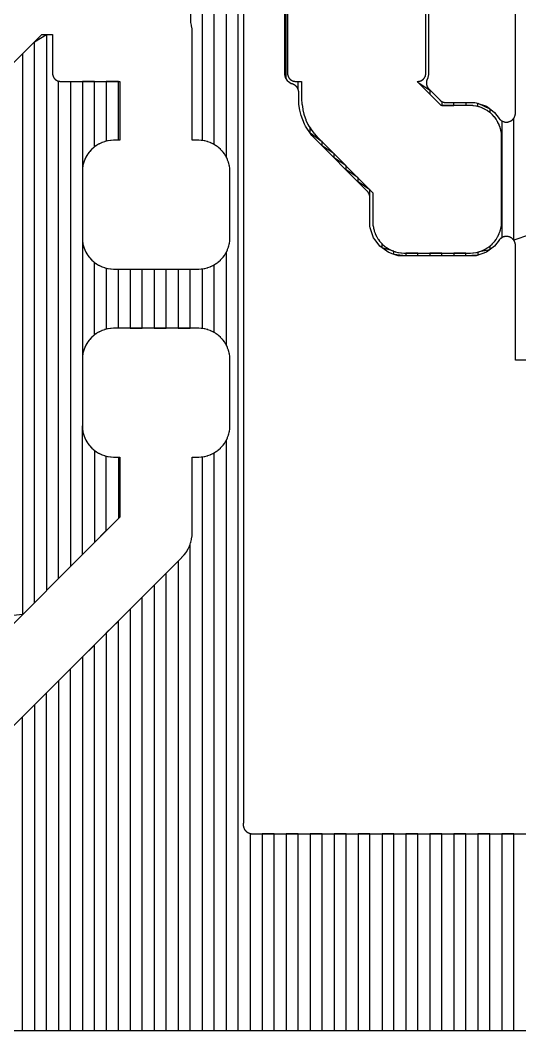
# Model space of a CAD drawing. Header units: metres. Extents: x 141.4 to 191.3, y -114.8 to -61.9.
# Drawn here: x 156.8 to 162.11, y -98.98 to -88.22 of the extents above; entities that cross this region are included whole.
import ezdxf

# ---------------------------------------------------------------- set-up
doc = ezdxf.new("R2010")
doc.units = ezdxf.units.M

msp = doc.modelspace()

# ---------------------------------------------------------------- linework, layer by layer
for points in [[(161.141, -87.179), (161.141, -88.801), (161.134, -88.835), (161.133, -88.837), (161.132, -88.839), (161.131, -88.84), (161.13, -88.842), (161.129, -88.844), (161.128, -88.846), (161.127, -88.848), (161.126, -88.85), (161.125, -88.852), (161.124, -88.853), (161.124, -88.855), (161.123, -88.857), (161.122, -88.859), (161.121, -88.866), (161.12, -88.868), (161.119, -88.87), (161.119, -88.872), (161.118, -88.874), (161.118, -88.876), (161.118, -88.878), (161.117, -88.88), (161.117, -88.882), (161.117, -88.884), (161.117, -88.886), (161.117, -88.888), (161.117, -88.89), (161.117, -88.893), (161.117, -88.895), (161.117, -88.897), (161.117, -88.899), (161.117, -88.901), (161.118, -88.903), (161.118, -88.905), (161.118, -88.907), (161.119, -88.909), (161.119, -88.911), (161.12, -88.913), (161.121, -88.915), (161.121, -88.917), (161.122, -88.919), (161.123, -88.921), (161.123, -88.923), (161.127, -88.931), (161.128, -88.933), (161.128, -88.935), (161.129, -88.937), (161.13, -88.939), (161.131, -88.94), (161.132, -88.942), (161.133, -88.944), (161.135, -88.946), (161.136, -88.948), (161.137, -88.949), (161.138, -88.951), (161.14, -88.952), (161.141, -88.954), (161.142, -88.956), (161.144, -88.957), (161.145, -88.959), (161.259, -89.072), (161.26, -89.074), (161.262, -89.075), (161.263, -89.076), (161.265, -89.078), (161.266, -89.079), (161.268, -89.08), (161.27, -89.082), (161.272, -89.083), (161.273, -89.084), (161.275, -89.085), (161.277, -89.086), (161.279, -89.087), (161.281, -89.088), (161.282, -89.089), (161.284, -89.09), (161.286, -89.091), (161.294, -89.094), (161.296, -89.095), (161.298, -89.096), (161.3, -89.096), (161.302, -89.097), (161.304, -89.097), (161.306, -89.098), (161.308, -89.098), (161.31, -89.099), (161.312, -89.099), (161.314, -89.1), (161.317, -89.1), (161.319, -89.1), (161.321, -89.1), (161.323, -89.1), (161.325, -89.1), (161.327, -89.1), (161.632, -89.1), (161.648, -89.102), (161.755, -89.139), (161.784, -89.161), (161.843, -89.205), (161.868, -89.238), (161.891, -89.269), (161.891, -89.269), (161.892, -89.271), (161.893, -89.272), (161.895, -89.274), (161.896, -89.275), (161.897, -89.277), (161.899, -89.278), (161.9, -89.28), (161.902, -89.281), (161.903, -89.283), (161.905, -89.284), (161.906, -89.285), (161.908, -89.287), (161.91, -89.288), (161.911, -89.289), (161.913, -89.29), (161.915, -89.292), (161.917, -89.293), (161.918, -89.294), (161.92, -89.295), (161.922, -89.296), (161.924, -89.297), (161.926, -89.298), (161.928, -89.298), (161.936, -89.302), (161.938, -89.302), (161.94, -89.303), (161.942, -89.304), (161.944, -89.305), (161.946, -89.305), (161.948, -89.306), (161.95, -89.306), (161.952, -89.307), (161.954, -89.307), (161.956, -89.307), (161.958, -89.308), (161.96, -89.308), (161.962, -89.308), (161.964, -89.308), (161.966, -89.308), (161.969, -89.308), (161.971, -89.308), (161.973, -89.308), (161.975, -89.308), (161.977, -89.308), (161.979, -89.308), (161.981, -89.307), (161.983, -89.307), (161.985, -89.307), (161.987, -89.306), (161.989, -89.306), (161.991, -89.305), (161.993, -89.305), (161.995, -89.304), (161.997, -89.303), (161.999, -89.302), (162.001, -89.302), (162.009, -89.298), (162.011, -89.298), (162.013, -89.297), (162.015, -89.296), (162.017, -89.295), (162.019, -89.294), (162.02, -89.293), (162.022, -89.292), (162.024, -89.29), (162.026, -89.289), (162.027, -89.288), (162.029, -89.287), (162.031, -89.286), (162.032, -89.284), (162.034, -89.283), (162.035, -89.281), (162.037, -89.28), (162.038, -89.278), (162.04, -89.277), (162.041, -89.275), (162.042, -89.274), (162.044, -89.272), (162.045, -89.27), (162.046, -89.269), (162.047, -89.267), (162.048, -89.265), (162.05, -89.264), (162.051, -89.262), (162.052, -89.26), (162.053, -89.258), (162.053, -89.256), (162.054, -89.254), (162.055, -89.252), (162.059, -89.244), (162.059, -89.242), (162.06, -89.24), (162.061, -89.238), (162.061, -89.236), (162.062, -89.234), (162.062, -89.232), (162.063, -89.23), (162.063, -89.228), (162.064, -89.226), (162.064, -89.224), (162.064, -89.222), (162.065, -89.22), (162.065, -89.218), (162.065, -89.216), (162.065, -89.214), (162.065, -89.212), (162.065, -84.174)], [(158.86, -89.546), (158.86, -86.498), (158.732, -86.497), (158.732, -89.504)], [(159.242, -96.876), (159.242, -98.975), (159.115, -98.975), (159.115, -86.498), (158.987, -86.498), (158.987, -89.677)], [(159.171, -86.499), (159.171, -96.759), (159.171, -96.759), (159.171, -96.761), (159.17, -96.763), (159.17, -96.765), (159.169, -96.768), (159.169, -96.77), (159.169, -96.772), (159.168, -96.774), (159.168, -96.776), (159.168, -96.778), (159.168, -96.78), (159.168, -96.782), (159.168, -96.784), (159.168, -96.786), (159.168, -96.788), (159.168, -96.79), (159.169, -96.792), (159.169, -96.795), (159.169, -96.797), (159.17, -96.799), (159.17, -96.801), (159.171, -96.803), (159.171, -96.805), (159.172, -96.807), (159.172, -96.809), (159.173, -96.811), (159.174, -96.813), (159.174, -96.815), (159.178, -96.823), (159.179, -96.825), (159.18, -96.827), (159.18, -96.828), (159.181, -96.83), (159.182, -96.832), (159.183, -96.834), (159.185, -96.836), (159.186, -96.837), (159.187, -96.839), (159.188, -96.841), (159.189, -96.842), (159.191, -96.844), (159.192, -96.846), (159.193, -96.847), (159.195, -96.849), (159.196, -96.85), (159.198, -96.852), (159.199, -96.853), (159.201, -96.855), (159.202, -96.856), (159.204, -96.857), (159.206, -96.858), (159.207, -96.86), (159.209, -96.861), (159.211, -96.862), (159.213, -96.863), (159.214, -96.864), (159.216, -96.865), (159.218, -96.866), (159.22, -96.867), (159.222, -96.868), (159.224, -96.869), (159.232, -96.872), (159.234, -96.873), (159.236, -96.874), (159.238, -96.874), (159.24, -96.875), (159.242, -96.875), (159.244, -96.876), (159.246, -96.876), (159.248, -96.877), (159.25, -96.877), (159.252, -96.878), (159.254, -96.878), (159.256, -96.878), (159.258, -96.878), (159.26, -96.878), (159.262, -96.879), (159.265, -96.879), (174.154, -96.879)], [(156.197, -89.204), (157.026, -88.375), (157.141, -88.375), (157.141, -88.79), (157.141, -88.792), (157.141, -88.794), (157.141, -88.796), (157.141, -88.798), (157.141, -88.8), (157.141, -88.802), (157.142, -88.805), (157.142, -88.807), (157.143, -88.809), (157.143, -88.811), (157.144, -88.813), (157.144, -88.815), (157.145, -88.817), (157.145, -88.819), (157.146, -88.821), (157.147, -88.823), (157.148, -88.824), (157.149, -88.826), (157.15, -88.828), (157.151, -88.83), (157.152, -88.832), (157.153, -88.834), (157.154, -88.835), (157.155, -88.837), (157.156, -88.839), (157.157, -88.841), (157.158, -88.842), (157.16, -88.844), (157.161, -88.846), (157.163, -88.847), (157.164, -88.849), (157.165, -88.85), (157.167, -88.852), (157.168, -88.853), (157.17, -88.854), (157.172, -88.856), (157.173, -88.857), (157.175, -88.858), (157.177, -88.859), (157.178, -88.861), (157.18, -88.862), (157.182, -88.863), (157.184, -88.864), (157.185, -88.865), (157.187, -88.866), (157.189, -88.867), (157.191, -88.868), (157.193, -88.869), (157.195, -88.869), (157.197, -88.87), (157.199, -88.871), (157.201, -88.871), (157.203, -88.872), (157.205, -88.872), (157.207, -88.873), (157.209, -88.873), (157.211, -88.874), (157.213, -88.874), (157.215, -88.874), (157.217, -88.875), (157.219, -88.875), (157.221, -88.875), (157.223, -88.875), (157.226, -88.875), (157.857, -88.875), (157.857, -89.501), (157.792, -89.501), (157.79, -89.501), (157.788, -89.501), (157.763, -89.502), (157.761, -89.502), (157.759, -89.503), (157.757, -89.503), (157.755, -89.503), (157.731, -89.507), (157.729, -89.507), (157.727, -89.507), (157.725, -89.508), (157.723, -89.508), (157.699, -89.514), (157.697, -89.515), (157.695, -89.515), (157.693, -89.516), (157.691, -89.517), (157.668, -89.525), (157.666, -89.526), (157.664, -89.527), (157.662, -89.527), (157.66, -89.528), (157.638, -89.539), (157.636, -89.54), (157.634, -89.541), (157.632, -89.542), (157.63, -89.543), (157.609, -89.555), (157.608, -89.556), (157.606, -89.557), (157.604, -89.559), (157.602, -89.56), (157.583, -89.574), (157.581, -89.576), (157.579, -89.577), (157.578, -89.578), (157.576, -89.58), (157.558, -89.596), (157.557, -89.598), (157.555, -89.599), (157.554, -89.601), (157.552, -89.602), (157.536, -89.62), (157.534, -89.622), (157.533, -89.623), (157.532, -89.625), (157.53, -89.627), (157.516, -89.646), (157.515, -89.648), (157.513, -89.65), (157.512, -89.652), (157.511, -89.653), (157.499, -89.674), (157.498, -89.676), (157.497, -89.678), (157.496, -89.68), (157.495, -89.682), (157.484, -89.704), (157.483, -89.706), (157.483, -89.708), (157.482, -89.71), (157.481, -89.712), (157.473, -89.735), (157.473, -89.735), (157.473, -89.735), (157.472, -89.737), (157.471, -89.739), (157.471, -89.741), (157.47, -89.743), (157.464, -89.767), (157.464, -89.769), (157.463, -89.771), (157.463, -89.773), (157.463, -89.775), (157.459, -89.799), (157.459, -89.801), (157.459, -89.803), (157.458, -89.805), (157.458, -89.807), (157.457, -89.832), (157.457, -89.834), (157.457, -89.836), (157.457, -90.536), (157.457, -90.538), (157.457, -90.54), (157.458, -90.565), (157.458, -90.567), (157.459, -90.569), (157.459, -90.571), (157.459, -90.573), (157.463, -90.597), (157.463, -90.599), (157.463, -90.601), (157.464, -90.603), (157.464, -90.605), (157.47, -90.629), (157.471, -90.631), (157.471, -90.633), (157.472, -90.635), (157.473, -90.637), (157.481, -90.66), (157.482, -90.662), (157.483, -90.664), (157.483, -90.666), (157.484, -90.668), (157.495, -90.69), (157.496, -90.692), (157.497, -90.694), (157.498, -90.696), (157.499, -90.698), (157.511, -90.719), (157.512, -90.72), (157.513, -90.722), (157.515, -90.724), (157.516, -90.726), (157.53, -90.745), (157.532, -90.747), (157.533, -90.749), (157.534, -90.75), (157.536, -90.752), (157.552, -90.77), (157.554, -90.771), (157.555, -90.773), (157.557, -90.774), (157.558, -90.776), (157.576, -90.792), (157.578, -90.794), (157.579, -90.795), (157.581, -90.796), (157.583, -90.798), (157.602, -90.812), (157.604, -90.813), (157.606, -90.815), (157.608, -90.816), (157.609, -90.817), (157.63, -90.829), (157.632, -90.83), (157.634, -90.831), (157.636, -90.832), (157.638, -90.833), (157.66, -90.844), (157.662, -90.845), (157.664, -90.845), (157.666, -90.846), (157.668, -90.847), (157.691, -90.855), (157.691, -90.855), (157.693, -90.856), (157.695, -90.857), (157.697, -90.857), (157.699, -90.858), (157.723, -90.864), (157.725, -90.864), (157.727, -90.865), (157.729, -90.865), (157.731, -90.865), (157.755, -90.869), (157.757, -90.869), (157.759, -90.869), (157.761, -90.87), (157.763, -90.87), (157.788, -90.871), (157.79, -90.871), (157.792, -90.871), (158.692, -90.871), (158.694, -90.871), (158.696, -90.871), (158.721, -90.87), (158.723, -90.87), (158.725, -90.869), (158.727, -90.869), (158.729, -90.869), (158.753, -90.865), (158.755, -90.865), (158.757, -90.865), (158.759, -90.864), (158.761, -90.864), (158.785, -90.858), (158.787, -90.857), (158.789, -90.857), (158.791, -90.856), (158.793, -90.855), (158.816, -90.847), (158.818, -90.846), (158.82, -90.845), (158.822, -90.845), (158.824, -90.844), (158.846, -90.833), (158.848, -90.832), (158.85, -90.831), (158.852, -90.83), (158.854, -90.829), (158.875, -90.817), (158.876, -90.816), (158.878, -90.815), (158.88, -90.813), (158.882, -90.812), (158.901, -90.798), (158.903, -90.796), (158.905, -90.795), (158.906, -90.794), (158.908, -90.792), (158.926, -90.776), (158.927, -90.774), (158.929, -90.773), (158.93, -90.771), (158.932, -90.77), (158.948, -90.752), (158.95, -90.75), (158.951, -90.749), (158.952, -90.747), (158.954, -90.745), (158.968, -90.726), (158.969, -90.724), (158.971, -90.722), (158.972, -90.72), (158.973, -90.719), (158.985, -90.698), (158.986, -90.696), (158.987, -90.694), (158.988, -90.692), (158.989, -90.69), (159, -90.668), (159.001, -90.666), (159.001, -90.664), (159.002, -90.662), (159.003, -90.66), (159.011, -90.637), (159.011, -90.637), (159.012, -90.635), (159.013, -90.633), (159.013, -90.631), (159.014, -90.629), (159.02, -90.605), (159.02, -90.603), (159.021, -90.601), (159.021, -90.599), (159.021, -90.597), (159.025, -90.573), (159.025, -90.571), (159.025, -90.569), (159.026, -90.567), (159.026, -90.565), (159.027, -90.54), (159.027, -90.538), (159.027, -90.536), (159.027, -89.836), (159.027, -89.834), (159.027, -89.832), (159.026, -89.807), (159.026, -89.805), (159.025, -89.803), (159.025, -89.801), (159.025, -89.799), (159.021, -89.775), (159.021, -89.773), (159.021, -89.771), (159.02, -89.769), (159.02, -89.767), (159.014, -89.743), (159.013, -89.741), (159.013, -89.739), (159.012, -89.737), (159.011, -89.735), (159.003, -89.712), (159.002, -89.71), (159.001, -89.708), (159.001, -89.706), (159, -89.704), (158.989, -89.682), (158.988, -89.68), (158.987, -89.678), (158.986, -89.676), (158.985, -89.674), (158.973, -89.653), (158.972, -89.652), (158.971, -89.65), (158.969, -89.648), (158.968, -89.646), (158.954, -89.627), (158.952, -89.625), (158.951, -89.623), (158.95, -89.622), (158.948, -89.62), (158.932, -89.602), (158.93, -89.601), (158.929, -89.599), (158.927, -89.598), (158.926, -89.596), (158.908, -89.58), (158.906, -89.578), (158.905, -89.577), (158.903, -89.576), (158.901, -89.574), (158.882, -89.56), (158.88, -89.559), (158.878, -89.557), (158.876, -89.556), (158.875, -89.555), (158.854, -89.543), (158.852, -89.542), (158.85, -89.541), (158.848, -89.54), (158.846, -89.539), (158.824, -89.528), (158.822, -89.527), (158.82, -89.527), (158.818, -89.526), (158.816, -89.525), (158.793, -89.517), (158.793, -89.517), (158.791, -89.516), (158.789, -89.515), (158.787, -89.515), (158.785, -89.514), (158.761, -89.508), (158.759, -89.508), (158.757, -89.507), (158.755, -89.507), (158.753, -89.507), (158.729, -89.503), (158.727, -89.503), (158.725, -89.503), (158.723, -89.502), (158.721, -89.502), (158.696, -89.501), (158.694, -89.501), (158.692, -89.501), (158.627, -89.501), (158.627, -88.356), (158.627, -88.354), (158.627, -88.352), (158.626, -88.323), (158.625, -88.321), (158.625, -88.319), (158.625, -88.317), (158.625, -88.315), (158.62, -88.285), (158.62, -88.283), (158.62, -88.281), (158.619, -88.279), (158.619, -88.277), (158.612, -88.249), (158.611, -88.247), (158.611, -88.245), (158.61, -88.244), (158.61, -87.19)], [(170.857, -91.839), (162.065, -91.839), (162.065, -90.62), (162.065, -90.618), (162.065, -90.616), (162.065, -90.614), (162.065, -90.612), (162.064, -90.61), (162.064, -90.608), (162.064, -90.606), (162.064, -90.604), (162.063, -90.602), (162.063, -90.6), (162.062, -90.598), (162.062, -90.596), (162.061, -90.594), (162.061, -90.592), (162.06, -90.59), (162.059, -90.588), (162.058, -90.586), (162.058, -90.584), (162.057, -90.582), (162.056, -90.58), (162.055, -90.578), (162.054, -90.577), (162.053, -90.575), (162.048, -90.567), (162.047, -90.565), (162.046, -90.564), (162.045, -90.562), (162.043, -90.56), (162.042, -90.559), (162.041, -90.557), (162.04, -90.555), (162.038, -90.554), (162.037, -90.552), (162.035, -90.551), (162.034, -90.549), (162.032, -90.548), (162.031, -90.547), (162.029, -90.545), (162.027, -90.544), (162.026, -90.543), (162.024, -90.541), (162.022, -90.54), (162.021, -90.539), (162.019, -90.538), (162.017, -90.537), (162.015, -90.536), (162.013, -90.535), (162.011, -90.534), (162.01, -90.533), (162.008, -90.532), (162.006, -90.532), (162.004, -90.531), (162.002, -90.53), (162, -90.53), (161.998, -90.529), (161.996, -90.529), (161.987, -90.526), (161.985, -90.526), (161.983, -90.526), (161.981, -90.525), (161.979, -90.525), (161.977, -90.525), (161.975, -90.524), (161.973, -90.524), (161.971, -90.524), (161.969, -90.524), (161.967, -90.524), (161.965, -90.524), (161.962, -90.524), (161.96, -90.524), (161.958, -90.524), (161.956, -90.525), (161.954, -90.525), (161.952, -90.525), (161.95, -90.526), (161.948, -90.526), (161.946, -90.527), (161.944, -90.527), (161.942, -90.528), (161.94, -90.528), (161.938, -90.529), (161.936, -90.53), (161.934, -90.53), (161.932, -90.531), (161.93, -90.532), (161.928, -90.533), (161.927, -90.534), (161.925, -90.535), (161.923, -90.536), (161.915, -90.541), (161.914, -90.542), (161.912, -90.543), (161.91, -90.544), (161.908, -90.545), (161.907, -90.547), (161.905, -90.548), (161.904, -90.549), (161.902, -90.551), (161.9, -90.552), (161.899, -90.554), (161.898, -90.555), (161.896, -90.557), (161.895, -90.558), (161.893, -90.56), (161.892, -90.561), (161.891, -90.563), (161.843, -90.627), (161.755, -90.693), (161.648, -90.73), (161.632, -90.732), (160.832, -90.732), (160.816, -90.73), (160.752, -90.708), (160.709, -90.693), (160.695, -90.682), (160.621, -90.627), (160.571, -90.561), (160.555, -90.539), (160.518, -90.432), (160.516, -90.416), (160.516, -90.111), (160.516, -90.109), (160.516, -90.107), (160.516, -90.105), (160.516, -90.103), (160.516, -90.101), (160.516, -90.098), (160.515, -90.096), (160.515, -90.094), (160.514, -90.092), (160.514, -90.09), (160.513, -90.088), (160.513, -90.086), (160.512, -90.084), (160.512, -90.082), (160.511, -90.08), (160.51, -90.078), (160.507, -90.07), (160.506, -90.068), (160.505, -90.066), (160.504, -90.065), (160.503, -90.063), (160.502, -90.061), (160.501, -90.059), (160.5, -90.057), (160.499, -90.056), (160.498, -90.054), (160.496, -90.052), (160.495, -90.05), (160.494, -90.049), (160.492, -90.047), (160.491, -90.046), (160.49, -90.044), (160.488, -90.043), (159.897, -89.452), (159.83, -89.351), (159.821, -89.33), (159.784, -89.239), (159.772, -89.18), (159.76, -89.12), (159.76, -88.994), (159.76, -88.992), (159.76, -88.99), (159.76, -88.988), (159.76, -88.985), (159.759, -88.983), (159.759, -88.981), (159.759, -88.979), (159.758, -88.977), (159.758, -88.975), (159.757, -88.973), (159.757, -88.971), (159.756, -88.969), (159.754, -88.963), (159.754, -88.961), (159.753, -88.959), (159.752, -88.957), (159.752, -88.955), (159.751, -88.953), (159.75, -88.951), (159.749, -88.949), (159.748, -88.947), (159.747, -88.946), (159.746, -88.944), (159.745, -88.942), (159.744, -88.94), (159.743, -88.938), (159.741, -88.937), (159.74, -88.935), (159.739, -88.934), (159.737, -88.932), (159.736, -88.93), (159.735, -88.929), (159.733, -88.927), (159.732, -88.926), (159.73, -88.924), (159.729, -88.923), (159.727, -88.922), (159.725, -88.92), (159.724, -88.919), (159.722, -88.918), (159.72, -88.917), (159.713, -88.912), (159.711, -88.911), (159.709, -88.91), (159.708, -88.909), (159.706, -88.908), (159.704, -88.907), (159.702, -88.906), (159.7, -88.905), (159.698, -88.904), (159.696, -88.903), (159.694, -88.903), (159.692, -88.902), (159.69, -88.901), (159.688, -88.901), (159.686, -88.9), (159.684, -88.9), (159.682, -88.899), (159.68, -88.899), (159.65, -88.879), (159.642, -88.873), (159.617, -88.835), (159.61, -88.801), (159.61, -87.179)], [(159.625, -88.847), (159.625, -87.133)], [(159.641, -87.19), (159.641, -88.79), (159.641, -88.792), (159.641, -88.794), (159.641, -88.796), (159.641, -88.798), (159.641, -88.8), (159.641, -88.802), (159.642, -88.805), (159.642, -88.807), (159.643, -88.809), (159.643, -88.811), (159.644, -88.813), (159.644, -88.815), (159.645, -88.817), (159.645, -88.819), (159.646, -88.821), (159.647, -88.823), (159.648, -88.824), (159.649, -88.826), (159.65, -88.828), (159.651, -88.83), (159.652, -88.832), (159.653, -88.834), (159.654, -88.835), (159.655, -88.837), (159.656, -88.839), (159.657, -88.841), (159.658, -88.842), (159.66, -88.844), (159.661, -88.846), (159.663, -88.847), (159.664, -88.849), (159.665, -88.85), (159.667, -88.852), (159.668, -88.853), (159.67, -88.854), (159.672, -88.856), (159.673, -88.857), (159.675, -88.858), (159.677, -88.859), (159.678, -88.861), (159.68, -88.862), (159.682, -88.863), (159.684, -88.864), (159.685, -88.865), (159.687, -88.866), (159.689, -88.867), (159.691, -88.868), (159.693, -88.869), (159.695, -88.869), (159.697, -88.87), (159.699, -88.871), (159.701, -88.871), (159.703, -88.872), (159.705, -88.872), (159.707, -88.873), (159.709, -88.873), (159.711, -88.874), (159.713, -88.874), (159.715, -88.874), (159.717, -88.875), (159.719, -88.875), (159.721, -88.875), (159.723, -88.875), (159.726, -88.875), (159.79, -88.875), (159.79, -89.06), (159.79, -89.062), (159.79, -89.064), (159.793, -89.113), (159.793, -89.115), (159.793, -89.117), (159.793, -89.119), (159.794, -89.121), (159.801, -89.17), (159.801, -89.172), (159.801, -89.174), (159.802, -89.176), (159.802, -89.178), (159.814, -89.225), (159.815, -89.227), (159.815, -89.229), (159.816, -89.231), (159.817, -89.233), (159.833, -89.28), (159.834, -89.282), (159.835, -89.283), (159.836, -89.285), (159.836, -89.287), (159.857, -89.332), (159.858, -89.334), (159.859, -89.335), (159.86, -89.337), (159.861, -89.339), (159.887, -89.381), (159.888, -89.383), (159.889, -89.385), (159.89, -89.386), (159.891, -89.388), (159.921, -89.427), (159.922, -89.429), (159.923, -89.431), (159.924, -89.432), (159.926, -89.434), (159.959, -89.47), (159.96, -89.472), (159.962, -89.473), (160.547, -90.059), (160.547, -90.366), (160.547, -90.368), (160.547, -90.37), (160.548, -90.395), (160.548, -90.397), (160.549, -90.399), (160.549, -90.401), (160.549, -90.403), (160.553, -90.427), (160.553, -90.429), (160.553, -90.431), (160.554, -90.433), (160.554, -90.435), (160.56, -90.459), (160.561, -90.461), (160.561, -90.463), (160.562, -90.465), (160.563, -90.467), (160.571, -90.49), (160.572, -90.492), (160.573, -90.494), (160.573, -90.496), (160.574, -90.498), (160.585, -90.52), (160.586, -90.522), (160.587, -90.524), (160.588, -90.526), (160.589, -90.528), (160.601, -90.549), (160.602, -90.55), (160.603, -90.552), (160.605, -90.554), (160.606, -90.556), (160.62, -90.575), (160.622, -90.577), (160.623, -90.579), (160.624, -90.58), (160.626, -90.582), (160.642, -90.6), (160.644, -90.601), (160.645, -90.603), (160.647, -90.604), (160.648, -90.606), (160.666, -90.622), (160.668, -90.624), (160.669, -90.625), (160.671, -90.626), (160.673, -90.628), (160.692, -90.642), (160.694, -90.643), (160.696, -90.645), (160.698, -90.646), (160.699, -90.647), (160.72, -90.659), (160.722, -90.66), (160.724, -90.661), (160.726, -90.662), (160.728, -90.663), (160.75, -90.674), (160.752, -90.675), (160.754, -90.675), (160.756, -90.676), (160.758, -90.677), (160.781, -90.685), (160.781, -90.685), (160.783, -90.686), (160.785, -90.687), (160.787, -90.687), (160.789, -90.688), (160.813, -90.694), (160.815, -90.694), (160.817, -90.695), (160.819, -90.695), (160.821, -90.695), (160.845, -90.699), (160.847, -90.699), (160.849, -90.699), (160.851, -90.7), (160.853, -90.7), (160.878, -90.701), (160.88, -90.701), (160.882, -90.701), (161.582, -90.701), (161.584, -90.701), (161.586, -90.701), (161.611, -90.7), (161.613, -90.7), (161.615, -90.699), (161.617, -90.699), (161.619, -90.699), (161.643, -90.695), (161.645, -90.695), (161.647, -90.695), (161.649, -90.694), (161.651, -90.694), (161.675, -90.688), (161.677, -90.687), (161.679, -90.687), (161.681, -90.686), (161.683, -90.685), (161.706, -90.677), (161.708, -90.676), (161.71, -90.675), (161.712, -90.675), (161.714, -90.674), (161.736, -90.663), (161.738, -90.662), (161.74, -90.661), (161.742, -90.66), (161.744, -90.659), (161.765, -90.647), (161.766, -90.646), (161.768, -90.645), (161.77, -90.643), (161.772, -90.642), (161.791, -90.628), (161.793, -90.626), (161.795, -90.625), (161.796, -90.624), (161.798, -90.622), (161.816, -90.606), (161.817, -90.604), (161.819, -90.603), (161.82, -90.601), (161.822, -90.6), (161.838, -90.582), (161.84, -90.58), (161.841, -90.579), (161.842, -90.577), (161.844, -90.575), (161.858, -90.556), (161.859, -90.554), (161.861, -90.552), (161.862, -90.55), (161.863, -90.549), (161.875, -90.528), (161.876, -90.526), (161.877, -90.524), (161.878, -90.522), (161.879, -90.52), (161.89, -90.498), (161.891, -90.496), (161.891, -90.494), (161.892, -90.492), (161.893, -90.49), (161.901, -90.467), (161.901, -90.467), (161.902, -90.465), (161.903, -90.463), (161.903, -90.461), (161.904, -90.459), (161.91, -90.435), (161.91, -90.433), (161.911, -90.431), (161.911, -90.429), (161.911, -90.427), (161.915, -90.403), (161.915, -90.401), (161.915, -90.399), (161.916, -90.397), (161.916, -90.395), (161.917, -90.37), (161.917, -90.368), (161.917, -90.366), (161.917, -89.466), (161.917, -89.464), (161.917, -89.462), (161.916, -89.437), (161.916, -89.435), (161.915, -89.433), (161.915, -89.431), (161.915, -89.429), (161.911, -89.405), (161.911, -89.403), (161.911, -89.401), (161.91, -89.399), (161.91, -89.397), (161.904, -89.373), (161.903, -89.371), (161.903, -89.369), (161.902, -89.367), (161.901, -89.365), (161.893, -89.342), (161.892, -89.34), (161.891, -89.338), (161.891, -89.336), (161.89, -89.334), (161.879, -89.312), (161.878, -89.31), (161.877, -89.308), (161.876, -89.306), (161.875, -89.304), (161.863, -89.283), (161.862, -89.282), (161.861, -89.28), (161.859, -89.278), (161.858, -89.276), (161.844, -89.257), (161.842, -89.255), (161.841, -89.253), (161.84, -89.252), (161.838, -89.25), (161.822, -89.232), (161.82, -89.231), (161.819, -89.229), (161.817, -89.228), (161.816, -89.226), (161.798, -89.21), (161.796, -89.208), (161.795, -89.207), (161.793, -89.206), (161.791, -89.204), (161.772, -89.19), (161.77, -89.189), (161.768, -89.187), (161.766, -89.186), (161.765, -89.185), (161.744, -89.173), (161.742, -89.172), (161.74, -89.171), (161.738, -89.17), (161.736, -89.169), (161.714, -89.158), (161.712, -89.157), (161.71, -89.157), (161.708, -89.156), (161.706, -89.155), (161.683, -89.147), (161.683, -89.147), (161.681, -89.146), (161.679, -89.145), (161.677, -89.145), (161.675, -89.144), (161.651, -89.138), (161.649, -89.138), (161.647, -89.137), (161.645, -89.137), (161.643, -89.137), (161.619, -89.133), (161.617, -89.133), (161.615, -89.133), (161.613, -89.132), (161.611, -89.132), (161.586, -89.131), (161.584, -89.131), (161.582, -89.131), (161.275, -89.131), (161.019, -88.875), (161.025, -88.875), (161.028, -88.875), (161.03, -88.875), (161.032, -88.875), (161.034, -88.875), (161.036, -88.874), (161.038, -88.874), (161.04, -88.874), (161.042, -88.873), (161.044, -88.873), (161.046, -88.872), (161.048, -88.872), (161.05, -88.871), (161.052, -88.871), (161.054, -88.87), (161.056, -88.869), (161.058, -88.869), (161.06, -88.868), (161.062, -88.867), (161.064, -88.866), (161.066, -88.865), (161.067, -88.864), (161.069, -88.863), (161.071, -88.862), (161.073, -88.861), (161.074, -88.859), (161.076, -88.858), (161.078, -88.857), (161.079, -88.856), (161.081, -88.854), (161.083, -88.853), (161.084, -88.852), (161.086, -88.85), (161.087, -88.849), (161.088, -88.847), (161.09, -88.846), (161.091, -88.844), (161.093, -88.842), (161.094, -88.841), (161.095, -88.839), (161.096, -88.837), (161.097, -88.835), (161.098, -88.834), (161.099, -88.832), (161.1, -88.83), (161.101, -88.828), (161.102, -88.826), (161.103, -88.824), (161.104, -88.823), (161.105, -88.821), (161.106, -88.819), (161.106, -88.817), (161.107, -88.815), (161.107, -88.813), (161.108, -88.811), (161.108, -88.809), (161.109, -88.807), (161.109, -88.805), (161.11, -88.802), (161.11, -88.8), (161.11, -88.798), (161.11, -88.796), (161.11, -88.794), (161.11, -88.792), (161.11, -88.79), (161.11, -87.19)], [(156.947, -94.419), (156.947, -88.454), (157.075, -88.375), (157.075, -94.291), (157.202, -94.164), (157.202, -88.872)], [(156.692, -93.849), (156.692, -88.709), (156.82, -88.581), (156.82, -94.546), (156.692, -94.559), (156.692, -94.674), (156.565, -94.754), (156.565, -94.801), (156.437, -94.872), (156.437, -94.929), (156.31, -94.951), (156.31, -95.056), (156.182, -95.07), (156.182, -95.002)], [(157.33, -88.875), (157.33, -94.036), (157.457, -93.909), (157.457, -92.539)], [(157.585, -89.573), (157.585, -88.875), (157.457, -88.875), (157.457, -89.833)], [(157.84, -89.501), (157.84, -88.875), (157.712, -88.875), (157.712, -89.511)], [(159.752, -88.956), (159.752, -88.875)], [(161.027, -88.875), (161.027, -88.883), (161.155, -88.968), (161.155, -89.011)], [(161.282, -89.089), (161.282, -89.131), (161.41, -89.131), (161.41, -89.1), (161.537, -89.1), (161.537, -89.131)], [(161.665, -89.142), (161.665, -89.108), (161.792, -89.167), (161.792, -89.205)], [(161.92, -89.294), (161.92, -90.538)], [(162.548, -90.395), (162.047, -90.565), (162.047, -89.267)], [(160.517, -90.422), (160.517, -90.029), (160.39, -89.944), (160.39, -89.901), (160.262, -89.816), (160.262, -89.774), (160.135, -89.689), (160.135, -89.646), (160.007, -89.561), (160.007, -89.519), (159.88, -89.425), (159.88, -89.369)], [(157.457, -90.539), (157.457, -91.833)], [(161.792, -90.627), (161.792, -90.665), (161.665, -90.69), (161.665, -90.724), (161.537, -90.732), (161.537, -90.701), (161.41, -90.701), (161.41, -90.732), (161.282, -90.732), (161.282, -90.701), (161.155, -90.701), (161.155, -90.732), (161.027, -90.732), (161.027, -90.701), (160.9, -90.701), (160.9, -90.732), (160.772, -90.715), (160.772, -90.682), (160.645, -90.645), (160.645, -90.602)], [(158.987, -90.695), (158.987, -91.677)], [(157.585, -91.573), (157.585, -90.799)], [(158.86, -91.546), (158.86, -90.826)], [(157.712, -90.861), (157.712, -91.511)], [(157.84, -91.501), (157.84, -90.871), (157.967, -90.871), (157.967, -91.501), (158.095, -91.501), (158.095, -90.871), (158.222, -90.871), (158.222, -91.501), (158.35, -91.501), (158.35, -90.871), (158.477, -90.871), (158.477, -91.501), (158.605, -91.501), (158.605, -90.871)], [(158.732, -90.868), (158.732, -91.504)], [(156.728, -95.727), (158.514, -93.941), (158.516, -93.94), (158.517, -93.938), (158.537, -93.916), (158.538, -93.915), (158.54, -93.913), (158.541, -93.911), (158.542, -93.91), (158.56, -93.886), (158.561, -93.884), (158.562, -93.883), (158.563, -93.881), (158.564, -93.879), (158.58, -93.854), (158.581, -93.852), (158.582, -93.85), (158.583, -93.848), (158.584, -93.847), (158.596, -93.82), (158.597, -93.818), (158.598, -93.816), (158.599, -93.814), (158.599, -93.812), (158.609, -93.784), (158.609, -93.784), (158.609, -93.784), (158.61, -93.782), (158.611, -93.78), (158.611, -93.778), (158.612, -93.776), (158.619, -93.748), (158.619, -93.746), (158.62, -93.744), (158.62, -93.742), (158.62, -93.74), (158.625, -93.711), (158.625, -93.709), (158.625, -93.706), (158.625, -93.704), (158.626, -93.702), (158.627, -93.673), (158.627, -93.671), (158.627, -93.669), (158.627, -92.871), (158.692, -92.871), (158.694, -92.871), (158.696, -92.871), (158.721, -92.87), (158.723, -92.87), (158.725, -92.869), (158.727, -92.869), (158.729, -92.869), (158.753, -92.865), (158.755, -92.865), (158.757, -92.865), (158.759, -92.864), (158.761, -92.864), (158.785, -92.858), (158.787, -92.857), (158.789, -92.857), (158.791, -92.856), (158.793, -92.855), (158.816, -92.847), (158.818, -92.846), (158.82, -92.845), (158.822, -92.845), (158.824, -92.844), (158.846, -92.833), (158.848, -92.832), (158.85, -92.831), (158.852, -92.83), (158.854, -92.829), (158.875, -92.817), (158.876, -92.816), (158.878, -92.815), (158.88, -92.813), (158.882, -92.812), (158.901, -92.798), (158.903, -92.796), (158.905, -92.795), (158.906, -92.794), (158.908, -92.792), (158.926, -92.776), (158.927, -92.774), (158.929, -92.773), (158.93, -92.771), (158.932, -92.77), (158.948, -92.752), (158.95, -92.75), (158.951, -92.749), (158.952, -92.747), (158.954, -92.745), (158.968, -92.726), (158.969, -92.724), (158.971, -92.722), (158.972, -92.72), (158.973, -92.719), (158.985, -92.698), (158.986, -92.696), (158.987, -92.694), (158.988, -92.692), (158.989, -92.69), (159, -92.668), (159.001, -92.666), (159.001, -92.664), (159.002, -92.662), (159.003, -92.66), (159.011, -92.637), (159.011, -92.637), (159.012, -92.635), (159.013, -92.633), (159.013, -92.631), (159.014, -92.629), (159.02, -92.605), (159.02, -92.603), (159.021, -92.601), (159.021, -92.599), (159.021, -92.597), (159.025, -92.573), (159.025, -92.571), (159.025, -92.569), (159.026, -92.567), (159.026, -92.565), (159.027, -92.54), (159.027, -92.538), (159.027, -92.536), (159.027, -91.836), (159.027, -91.834), (159.027, -91.832), (159.026, -91.807), (159.026, -91.805), (159.025, -91.803), (159.025, -91.801), (159.025, -91.799), (159.021, -91.775), (159.021, -91.773), (159.021, -91.771), (159.02, -91.769), (159.02, -91.767), (159.014, -91.743), (159.013, -91.741), (159.013, -91.739), (159.012, -91.737), (159.011, -91.735), (159.003, -91.712), (159.002, -91.71), (159.001, -91.708), (159.001, -91.706), (159, -91.704), (158.989, -91.682), (158.988, -91.68), (158.987, -91.678), (158.986, -91.676), (158.985, -91.674), (158.973, -91.653), (158.972, -91.652), (158.971, -91.65), (158.969, -91.648), (158.968, -91.646), (158.954, -91.627), (158.952, -91.625), (158.951, -91.623), (158.95, -91.622), (158.948, -91.62), (158.932, -91.602), (158.93, -91.601), (158.929, -91.599), (158.927, -91.598), (158.926, -91.596), (158.908, -91.58), (158.906, -91.578), (158.905, -91.577), (158.903, -91.576), (158.901, -91.574), (158.882, -91.56), (158.88, -91.559), (158.878, -91.557), (158.876, -91.556), (158.875, -91.555), (158.854, -91.543), (158.852, -91.542), (158.85, -91.541), (158.848, -91.54), (158.846, -91.539), (158.824, -91.528), (158.822, -91.527), (158.82, -91.527), (158.818, -91.526), (158.816, -91.525), (158.793, -91.517), (158.793, -91.517), (158.791, -91.516), (158.789, -91.515), (158.787, -91.515), (158.785, -91.514), (158.761, -91.508), (158.759, -91.508), (158.757, -91.507), (158.755, -91.507), (158.753, -91.507), (158.729, -91.503), (158.727, -91.503), (158.725, -91.503), (158.723, -91.502), (158.721, -91.502), (158.696, -91.501), (158.694, -91.501), (158.692, -91.501), (157.792, -91.501), (157.79, -91.501), (157.788, -91.501), (157.763, -91.502), (157.761, -91.502), (157.759, -91.503), (157.757, -91.503), (157.755, -91.503), (157.731, -91.507), (157.729, -91.507), (157.727, -91.507), (157.725, -91.508), (157.723, -91.508), (157.699, -91.514), (157.697, -91.515), (157.695, -91.515), (157.693, -91.516), (157.691, -91.517), (157.668, -91.525), (157.666, -91.526), (157.664, -91.527), (157.662, -91.527), (157.66, -91.528), (157.638, -91.539), (157.636, -91.54), (157.634, -91.541), (157.632, -91.542), (157.63, -91.543), (157.609, -91.555), (157.608, -91.556), (157.606, -91.557), (157.604, -91.559), (157.602, -91.56), (157.583, -91.574), (157.581, -91.576), (157.579, -91.577), (157.578, -91.578), (157.576, -91.58), (157.558, -91.596), (157.557, -91.598), (157.555, -91.599), (157.554, -91.601), (157.552, -91.602), (157.536, -91.62), (157.534, -91.622), (157.533, -91.623), (157.532, -91.625), (157.53, -91.627), (157.516, -91.646), (157.515, -91.648), (157.513, -91.65), (157.512, -91.652), (157.511, -91.653), (157.499, -91.674), (157.498, -91.676), (157.497, -91.678), (157.496, -91.68), (157.495, -91.682), (157.484, -91.704), (157.483, -91.706), (157.483, -91.708), (157.482, -91.71), (157.481, -91.712), (157.473, -91.735), (157.473, -91.735), (157.473, -91.735), (157.472, -91.737), (157.471, -91.739), (157.471, -91.741), (157.47, -91.743), (157.464, -91.767), (157.464, -91.769), (157.463, -91.771), (157.463, -91.773), (157.463, -91.775), (157.459, -91.799), (157.459, -91.801), (157.459, -91.803), (157.458, -91.805), (157.458, -91.807), (157.457, -91.832), (157.457, -91.834), (157.457, -91.836), (157.457, -92.536), (157.457, -92.538), (157.457, -92.54), (157.458, -92.565), (157.458, -92.567), (157.459, -92.569), (157.459, -92.571), (157.459, -92.573), (157.463, -92.597), (157.463, -92.599), (157.463, -92.601), (157.464, -92.603), (157.464, -92.605), (157.47, -92.629), (157.471, -92.631), (157.471, -92.633), (157.472, -92.635), (157.473, -92.637), (157.481, -92.66), (157.482, -92.662), (157.483, -92.664), (157.483, -92.666), (157.484, -92.668), (157.495, -92.69), (157.496, -92.692), (157.497, -92.694), (157.498, -92.696), (157.499, -92.698), (157.511, -92.719), (157.512, -92.72), (157.513, -92.722), (157.515, -92.724), (157.516, -92.726), (157.53, -92.745), (157.532, -92.747), (157.533, -92.749), (157.534, -92.75), (157.536, -92.752), (157.552, -92.77), (157.554, -92.771), (157.555, -92.773), (157.557, -92.774), (157.558, -92.776), (157.576, -92.792), (157.578, -92.794), (157.579, -92.795), (157.581, -92.796), (157.583, -92.798), (157.602, -92.812), (157.604, -92.813), (157.606, -92.815), (157.608, -92.816), (157.609, -92.817), (157.63, -92.829), (157.632, -92.83), (157.634, -92.831), (157.636, -92.832), (157.638, -92.833), (157.66, -92.844), (157.662, -92.845), (157.664, -92.845), (157.666, -92.846), (157.668, -92.847), (157.691, -92.855), (157.691, -92.855), (157.693, -92.856), (157.695, -92.857), (157.697, -92.857), (157.699, -92.858), (157.723, -92.864), (157.725, -92.864), (157.727, -92.865), (157.729, -92.865), (157.731, -92.865), (157.755, -92.869), (157.757, -92.869), (157.759, -92.869), (157.761, -92.87), (157.763, -92.87), (157.788, -92.871), (157.79, -92.871), (157.792, -92.871), (157.857, -92.871), (157.857, -93.509), (156.296, -95.07)], [(158.987, -92.695), (158.987, -98.975), (158.86, -98.975), (158.86, -92.826)], [(157.585, -92.799), (157.585, -93.781), (157.712, -93.654), (157.712, -92.861)], [(157.84, -92.871), (157.84, -93.526)], [(158.732, -92.868), (158.732, -98.975), (158.605, -98.975), (158.605, -93.798)], [(158.477, -93.978), (158.477, -98.975), (158.35, -98.975), (158.35, -94.106), (158.222, -94.233), (158.222, -98.975), (158.095, -98.975), (158.095, -94.361), (157.967, -94.488), (157.967, -98.975), (157.84, -98.975), (157.84, -94.616), (157.712, -94.743), (157.712, -98.975), (157.585, -98.975), (157.585, -94.871), (157.457, -94.998), (157.457, -98.975), (157.33, -98.975), (157.33, -95.126), (157.202, -95.253), (157.202, -98.975), (157.075, -98.975), (157.075, -95.381), (156.947, -95.508), (156.947, -98.975), (156.82, -98.975), (156.82, -95.636)], [(162.175, -98.975), (162.047, -98.975), (162.047, -96.879), (161.92, -96.879), (161.92, -98.975), (161.792, -98.975), (161.792, -96.879), (161.665, -96.879), (161.665, -98.975), (161.537, -98.975), (161.537, -96.879), (161.41, -96.879), (161.41, -98.975), (161.282, -98.975), (161.282, -96.879), (161.155, -96.879), (161.155, -98.975), (161.027, -98.975), (161.027, -96.879), (160.9, -96.879), (160.9, -98.975), (160.772, -98.975), (160.772, -96.879), (160.645, -96.879), (160.645, -98.975), (160.517, -98.975), (160.517, -96.879), (160.39, -96.879), (160.39, -98.975), (160.262, -98.975), (160.262, -96.879), (160.135, -96.879), (160.135, -98.975), (160.007, -98.975), (160.007, -96.879), (159.88, -96.879), (159.88, -98.975), (159.752, -98.975), (159.752, -96.879), (159.625, -96.879), (159.625, -98.975), (159.497, -98.975), (159.497, -96.879), (159.37, -96.879), (159.37, -98.975)], [(176.155, -98.975), (141.744, -98.975)]]:
    msp.add_lwpolyline(points)

doc.saveas('drawing.dxf')
